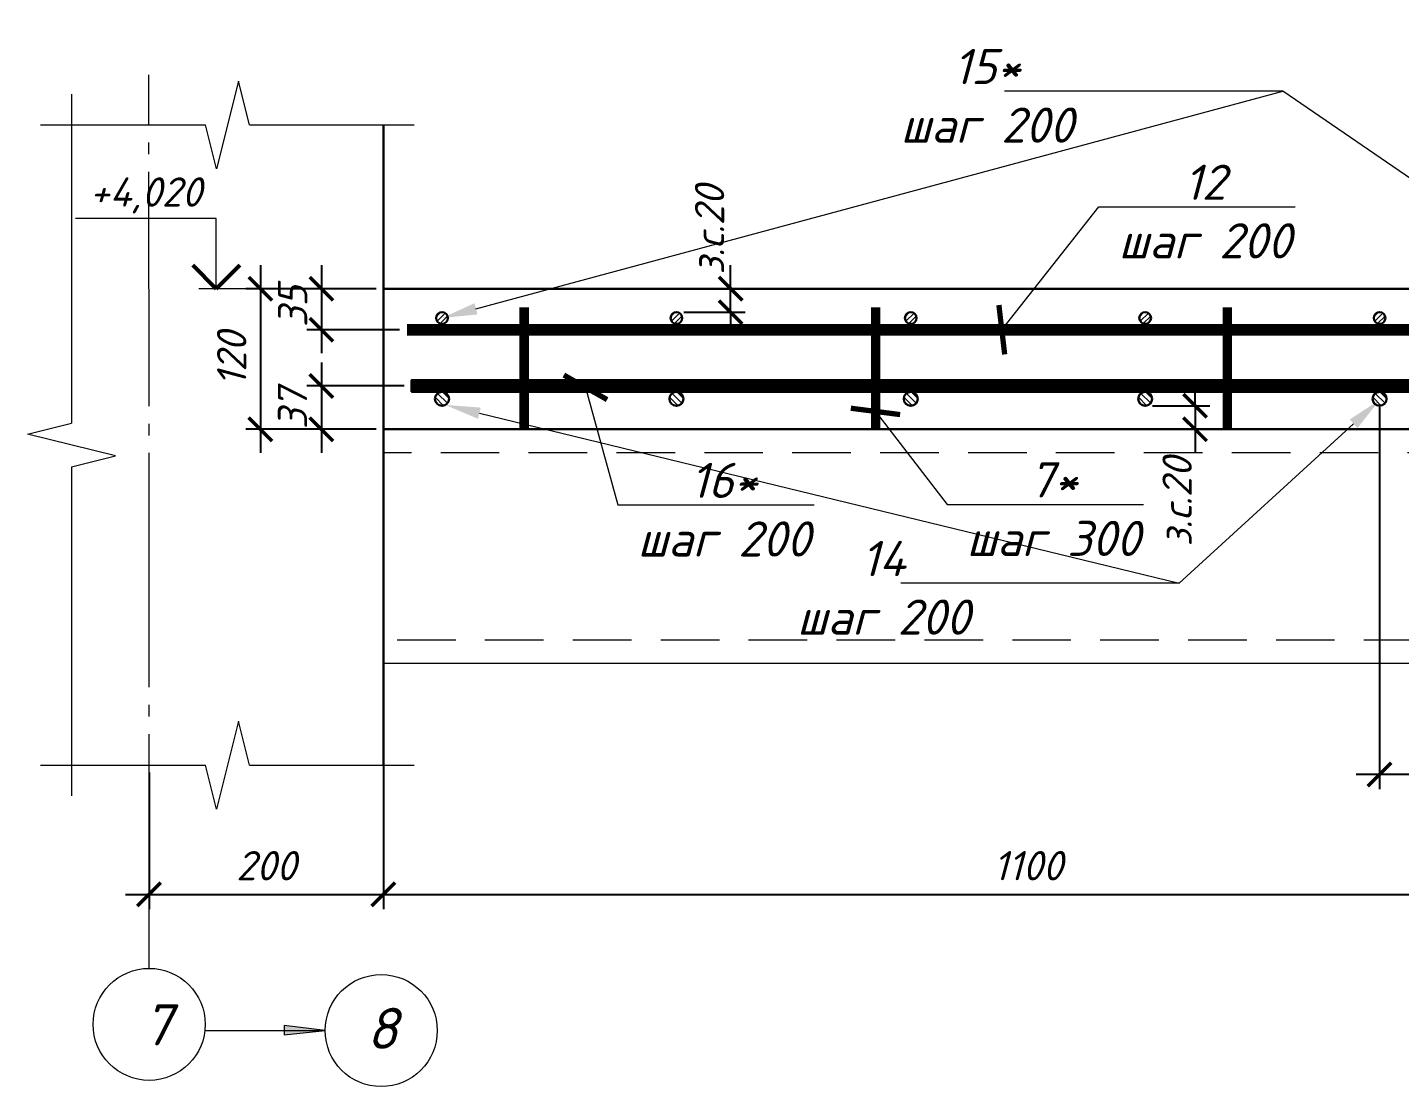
# Model space of a CAD drawing. Header units: millimetres. Extents: x -79646 to 95064, y -231229 to -58107.
# Drawn here: x 24055 to 25225, y -207717 to -206812 of the extents above; entities that cross this region are included whole.
import ezdxf
from ezdxf import colors
from ezdxf.entities.mleader import LeaderData, LeaderLine
from ezdxf.math import Vec2, Vec3

# ---------------------------------------------------------------- set-up
doc = ezdxf.new("R2010")
doc.units = ezdxf.units.MM
doc.header["$PDMODE"] = 3
doc.linetypes.add('GOST2.303 5', pattern=[24, 20, -1.5, 1, -1.5])
doc.linetypes.add('HIDDEN', pattern=[0.375, 0.25, -0.125])
doc.layers.get('0').update_dxf_attribs({"lineweight": 5})
doc.layers.get('Defpoints').update_dxf_attribs({"lineweight": 0})
for name, color, linetype, lineweight in [('!!!Металл', 7, 'Continuous', 15), ('#Dimensions', 7, 'Continuous', 9), ('#Арматура', 152, 'Continuous', 30), ('#Бетон разрез', 22, 'Continuous', 30), ('#Выноски', 7, 'Continuous', 15), ('#Оси', 7, 'Continuous', 9), ('#разм', 7, 'Continuous', 9), ('A-okno', 7, 'Continuous', 0), ('k_ Выноски', 40, 'Continuous', 13)]:
    doc.layers.add(name, color=color, linetype=linetype, lineweight=lineweight)
doc.layers.add('#Арматура вид_1', color=7, linetype='Continuous', lineweight=35, true_color=0x454545)
doc.layers.add('#Арматура вид_2', color=7, linetype='Continuous', lineweight=35, true_color=0x616161)
doc.styles.add('ESKDW', font='eskdw.shx', dxfattribs={"oblique": 15})
doc.styles.add('STEP PR', font='isocpeui.ttf')
doc.dimstyles.new('SPDS', dxfattribs={"dimscale": 50, "dimtxt": 2.5, "dimasz": 2, "dimexe": 1.25, "dimexo": 0.625, "dimtad": 1, "dimdec": 0, "dimrnd": 0.001, "dimtxsty": 'ESKDW', "dimblk": 'ARCHTICK', "dimcen": 2.5, "dimdle": 2, "dimclrd": 256, "dimclre": 256, "dimclrt": 7, "dimadec": 0, "dimazin": 2, "dimtfac": 0.75, "dimtdec": 0, "dimtmove": 1, "dimatfit": 3, "dimfxl": 1, "dimtolj": 1, "dimarcsym": 1})

# ---------------------------------------------------------------- blocks, each defined once
blk = doc.blocks.new('*U891')
at = {"layer": '#Арматура', "lineweight": 0}
h = blk.add_hatch(dxfattribs=at)
h.set_pattern_fill('ANSI31')
h.set_pattern_definition([(44.99999999999996, (-4.930380657631324e-32, 0), (-2.245064030267288, 2.245064030267285), [])])
edge = h.paths.add_edge_path()
edge.add_arc((-4.930380657631324e-32, 4.999999999999993), 5, 0, 360)
h = blk.add_hatch(dxfattribs=at)
h.set_pattern_fill('ANSI31')
h.set_pattern_definition([(44.99999999999996, (200, 0), (-2.245064030267288, 2.245064030267285), [])])
edge = h.paths.add_edge_path()
edge.add_arc((200, 4.999999999999992), 5, 0, 360)
h = blk.add_hatch(dxfattribs=at)
h.set_pattern_fill('ANSI31')
h.set_pattern_definition([(44.99999999999996, (400, 0), (-2.245064030267288, 2.245064030267285), [])])
edge = h.paths.add_edge_path()
edge.add_arc((400, 4.999999999999992), 5, 0, 360)
h = blk.add_hatch(dxfattribs=at)
h.set_pattern_fill('ANSI31')
h.set_pattern_definition([(44.99999999999996, (600, 0), (-2.245064030267288, 2.245064030267285), [])])
edge = h.paths.add_edge_path()
edge.add_arc((600, 4.999999999999992), 5, 0, 360)
h = blk.add_hatch(dxfattribs=at)
h.set_pattern_fill('ANSI31')
h.set_pattern_definition([(44.99999999999996, (800, 0), (-2.245064030267288, 2.245064030267285), [])])
edge = h.paths.add_edge_path()
edge.add_arc((800, 4.999999999999992), 5, 0, 360)
h = blk.add_hatch(dxfattribs=at)
h.set_pattern_fill('ANSI31')
h.set_pattern_definition([(44.99999999999996, (1000, 0), (-2.245064030267288, 2.245064030267285), [])])
edge = h.paths.add_edge_path()
edge.add_arc((1000, 4.999999999999992), 5, 0, 360)
for centre in [(-4.930380657631324e-32, 5), (200, 5), (400, 5), (600, 5), (800, 5), (1000, 5)]:
    blk.add_circle(centre, 5)
blk = doc.blocks.new('*U1367')
at = {"layer": '#Арматура', "lineweight": 0}
h = blk.add_hatch(dxfattribs=at)
h.set_pattern_fill('ANSI31', scale=1.2)
h.set_pattern_definition([(44.99999999999993, (3.599999999999999e-16, 0), (-2.694076836320745, 2.69407683632074), [])])
edge = h.paths.add_edge_path()
edge.add_arc((3.599999999999999e-16, 5.999999999999986), 6, 0, 360)
h = blk.add_hatch(dxfattribs=at)
h.set_pattern_fill('ANSI31', scale=1.2)
h.set_pattern_definition([(44.99999999999992, (200, 0), (-2.694076836320745, 2.694076836320739), [])])
edge = h.paths.add_edge_path()
edge.add_arc((200, 5.999999999999985), 6, 0, 360)
h = blk.add_hatch(dxfattribs=at)
h.set_pattern_fill('ANSI31', scale=1.2)
h.set_pattern_definition([(44.99999999999992, (400, 0), (-2.694076836320745, 2.694076836320739), [])])
edge = h.paths.add_edge_path()
edge.add_arc((400, 5.999999999999985), 6, 0, 360)
h = blk.add_hatch(dxfattribs=at)
h.set_pattern_fill('ANSI31', scale=1.2)
h.set_pattern_definition([(44.99999999999992, (600, 0), (-2.694076836320745, 2.694076836320739), [])])
edge = h.paths.add_edge_path()
edge.add_arc((600, 5.999999999999985), 6, 0, 360)
h = blk.add_hatch(dxfattribs=at)
h.set_pattern_fill('ANSI31', scale=1.2)
h.set_pattern_definition([(44.99999999999992, (800, 0), (-2.694076836320745, 2.694076836320739), [])])
edge = h.paths.add_edge_path()
edge.add_arc((800, 5.999999999999985), 6, 0, 360)
for centre in [(3.599999999999999e-16, 6), (200, 6), (400, 6), (600, 6), (800, 6)]:
    blk.add_circle(centre, 6)
blk = doc.blocks.new('_ArchTick')
at = {"color": 0, "linetype": 'ByBlock', "const_width": 0.15}
blk.add_lwpolyline([(-0.5, -0.5), (0.5, 0.5)], dxfattribs=at)
blk = doc.blocks.new('*D993')
at = {"layer": '#Dimensions', "lineweight": -2, "transparency": 16777216}
for p, q in [((24358.32031776688, -207361.7477580379), (24358.32031776688, -207565.0737852597)), ((24158.32031776688, -207448.4333119479), (24158.32031776688, -207565.0737852597)), ((24138.32031776688, -207552.5737852597), (24378.32031776688, -207552.5737852597))]:
    blk.add_line(p, q, dxfattribs=at)
at = {"layer": 'Defpoints', "color": 0, "lineweight": 0, "transparency": 16777216}
for p in [(24358.32031776688, -207355.4977580379), (24158.32031776688, -207442.1833119479), (24358.32031776688, -207552.5737852597)]:
    blk.add_point(p, dxfattribs=at)
at = {"layer": '#Dimensions', "lineweight": -2, "transparency": 16777216, "xscale": 20, "yscale": 20, "zscale": 20, "rotation": 180}
blk.add_blockref('_ArchTick', (24158.32031776688, -207552.5737852597), dxfattribs=at)
at = {"layer": '#Dimensions', "lineweight": -2, "transparency": 16777216, "xscale": 20, "yscale": 20, "zscale": 20}
blk.add_blockref('_ArchTick', (24358.32031776688, -207552.5737852597), dxfattribs=at)
at = {"layer": '#Dimensions', "transparency": 16777216, "insert": (24258.32031776688, -207528.0737852597), "char_height": 25, "attachment_point": 5, "style": 'STEP PR'}
blk.add_mtext('\\A1;200', dxfattribs=at)
blk = doc.blocks.new('*U888')
at = {"color": 0, "linetype": 'ByBlock', "lineweight": -2}
for p, q in [((9.358824004972202, -1.968786678729866e-13), (9.671324004972202, 1.249999999999804)), ((9.671324004972202, 1.249999999999804), (10.2963240049722, -1.250000000000196)), ((9.358824004972178, -1.023857982146969e-13), (0, -1.971007124779116e-13)), ((10.2963240049722, -1.250000000000196), (10.6088240049722, -1.971007124779116e-13)), ((19.96764800994434, -1.971007124779116e-13), (10.6088240049722, -9.438184735582716e-14))]:
    blk.add_line(p, q, dxfattribs=at)
blk = doc.blocks.new('*U889')
at = {"color": 0, "linetype": 'ByBlock', "lineweight": -2}
for p, q in [((4.687351974370137, -2.003777598317822e-13), (4.999851974370137, 1.249999999999801)), ((4.999851974370137, 1.249999999999801), (5.624851974370137, -1.250000000000199)), ((4.687351974370112, -1.017747487077088e-13), (0, -2.005998044367072e-13)), ((5.624851974370137, -1.250000000000199), (5.937351974370137, -2.005998044367072e-13)), ((10.6247039487402, -2.005998044367072e-13), (5.937351974370137, -9.849198882161088e-14))]:
    blk.add_line(p, q, dxfattribs=at)
blk = doc.blocks.new('*U887')
at = {"color": 0, "linetype": 'ByBlock', "lineweight": -2}
for p, q in [((4.687351974370137, -2.003777598317822e-13), (4.999851974370137, 1.249999999999801)), ((4.999851974370137, 1.249999999999801), (5.624851974370137, -1.250000000000199)), ((4.687351974370112, -1.017747487077088e-13), (0, -2.005998044367072e-13)), ((5.624851974370137, -1.250000000000199), (5.937351974370137, -2.005998044367072e-13)), ((10.6247039487402, -2.005998044367072e-13), (5.937351974370137, -9.849198882161088e-14))]:
    blk.add_line(p, q, dxfattribs=at)
blk = doc.blocks.new('*D981')
at = {"layer": '#Dimensions', "lineweight": -2, "transparency": 16777216}
for p, q in [((25050.92800259759, -207135.4179229368), (25050.92800259759, -207115.4179229368)), ((25014.57031776688, -207135.4179229368), (25063.42800259759, -207135.4179229368)), ((25050.92800259759, -207135.4179229368), (25050.92800259759, -207155.5041235596)), ((25016.18535052922, -207155.5041235596), (25063.42800259759, -207155.5041235596)), ((25050.92800259759, -207155.5041235596), (25050.92800259759, -207175.5041235596))]:
    blk.add_line(p, q, dxfattribs=at)
at = {"layer": 'Defpoints', "color": 0, "lineweight": 0, "transparency": 16777216}
for p in [(25008.32031776688, -207135.4179229368), (25009.93535052922, -207155.5041235596), (25050.92800259759, -207155.5041235596)]:
    blk.add_point(p, dxfattribs=at)
at = {"layer": '#Dimensions', "lineweight": -2, "transparency": 16777216, "xscale": 20, "yscale": 20, "zscale": 20}
for p, rotation in [((25050.92800259759, -207135.4179229368), 270), ((25050.92800259759, -207155.5041235596), 90)]:
    blk.add_blockref('_ArchTick', p, dxfattribs=dict(at, rotation=rotation))
at = {"layer": '#Dimensions', "transparency": 16777216, "insert": (25035.57081225108, -207217.4542641111), "char_height": 25, "attachment_point": 5, "rotation": 90, "style": 'STEP PR'}
blk.add_mtext('\\A1;з.с.20', dxfattribs=at)
blk = doc.blocks.new('*D982')
at = {"layer": '#Dimensions', "lineweight": -2, "transparency": 16777216}
for p, q in [((24654.57625498641, -207035.4977580379), (24654.57625498641, -207015.4977580379)), ((24614.57031776688, -207035.4977580379), (24667.07625498641, -207035.4977580379)), ((24654.57625498641, -207055.4977580379), (24654.57625498641, -207035.4977580379)), ((24614.57031776688, -207055.4977580379), (24667.07625498641, -207055.4977580379)), ((24654.57625498641, -207055.4977580379), (24654.57625498641, -207075.4977580379))]:
    blk.add_line(p, q, dxfattribs=at)
at = {"layer": 'Defpoints', "color": 0, "lineweight": 0, "transparency": 16777216}
for p in [(24608.32031776688, -207035.4977580379), (24654.57625498641, -207035.4977580379), (24608.32031776688, -207055.4977580379)]:
    blk.add_point(p, dxfattribs=at)
at = {"layer": '#Dimensions', "lineweight": -2, "transparency": 16777216, "xscale": 20, "yscale": 20, "zscale": 20}
for p, rotation in [((24654.57625498641, -207035.4977580379), 270), ((24654.57625498641, -207055.4977580379), 90)]:
    blk.add_blockref('_ArchTick', p, dxfattribs=dict(at, rotation=rotation))
at = {"layer": '#Dimensions', "transparency": 16777216, "insert": (24636.59894323647, -206985.3485316507), "char_height": 25, "attachment_point": 5, "rotation": 90, "style": 'STEP PR'}
blk.add_mtext('\\A1;з.с.20', dxfattribs=at)
blk = doc.blocks.new('*D1023')
at = {"layer": '#Dimensions', "lineweight": -2, "transparency": 16777216}
for p, q in [((25458.32031776688, -207041.7477580379), (25458.32031776688, -207565.0737852597)), ((24358.32031776688, -207361.7477580379), (24358.32031776688, -207565.0737852597)), ((24338.32031776688, -207552.5737852597), (25478.32031776688, -207552.5737852597))]:
    blk.add_line(p, q, dxfattribs=at)
at = {"layer": 'Defpoints', "color": 0, "lineweight": 0, "transparency": 16777216}
for p in [(25458.32031776688, -207035.4977580379), (24358.32031776688, -207355.4977580379), (25458.32031776688, -207552.5737852597)]:
    blk.add_point(p, dxfattribs=at)
at = {"layer": '#Dimensions', "lineweight": -2, "transparency": 16777216, "xscale": 20, "yscale": 20, "zscale": 20, "rotation": 180}
blk.add_blockref('_ArchTick', (24358.32031776688, -207552.5737852597), dxfattribs=at)
at = {"layer": '#Dimensions', "lineweight": -2, "transparency": 16777216, "xscale": 20, "yscale": 20, "zscale": 20}
blk.add_blockref('_ArchTick', (25458.32031776688, -207552.5737852597), dxfattribs=at)
at = {"layer": '#Dimensions', "transparency": 16777216, "insert": (24908.32031776688, -207528.0737852597), "char_height": 25, "attachment_point": 5, "style": 'STEP PR'}
blk.add_mtext('\\A1;1100', dxfattribs=at)
blk = doc.blocks.new('*D1008')
at = {"layer": '#Dimensions', "lineweight": -2, "transparency": 16777216}
for p, q in [((24305.4025523552, -207015.4977580379), (24305.4025523552, -207090.4977580379)), ((24352.07031776688, -207035.4977580379), (24292.9025523552, -207035.4977580379)), ((24372.07031776688, -207070.4977580379), (24292.9025523552, -207070.4977580379))]:
    blk.add_line(p, q, dxfattribs=at)
at = {"layer": 'Defpoints', "color": 0, "lineweight": 0, "transparency": 16777216}
for p in [(24358.32031776688, -207035.4977580379), (24305.4025523552, -207070.4977580379), (24378.32031776688, -207070.4977580379)]:
    blk.add_point(p, dxfattribs=at)
at = {"layer": '#Dimensions', "lineweight": -2, "transparency": 16777216, "xscale": 20, "yscale": 20, "zscale": 20}
for p, rotation in [((24305.4025523552, -207035.4977580379), 90), ((24305.4025523552, -207070.4977580379), 270)]:
    blk.add_blockref('_ArchTick', p, dxfattribs=dict(at, rotation=rotation))
at = {"layer": '#Dimensions', "transparency": 16777216, "insert": (24280.9025523552, -207050.4977580379), "char_height": 25, "attachment_point": 5, "rotation": 90, "style": 'STEP PR'}
blk.add_mtext('\\A1;35', dxfattribs=at)
blk = doc.blocks.new('*D1009')
at = {"layer": '#Dimensions', "lineweight": -2, "transparency": 16777216}
for p, q in [((24305.4025523552, -207098.4977580379), (24305.4025523552, -207175.4977580379)), ((24376.07030756861, -207118.4977580379), (24292.9025523552, -207118.4977580379)), ((24352.07031776688, -207155.4977580379), (24292.9025523552, -207155.4977580379))]:
    blk.add_line(p, q, dxfattribs=at)
at = {"layer": 'Defpoints', "color": 0, "lineweight": 0, "transparency": 16777216}
for p in [(24382.32030756861, -207118.4977580379), (24305.4025523552, -207155.4977580379), (24358.32031776688, -207155.4977580379)]:
    blk.add_point(p, dxfattribs=at)
at = {"layer": '#Dimensions', "lineweight": -2, "transparency": 16777216, "xscale": 20, "yscale": 20, "zscale": 20}
for p, rotation in [((24305.4025523552, -207118.4977580379), 90), ((24305.4025523552, -207155.4977580379), 270)]:
    blk.add_blockref('_ArchTick', p, dxfattribs=dict(at, rotation=rotation))
at = {"layer": '#Dimensions', "transparency": 16777216, "insert": (24280.74156750672, -207137.9977580379), "char_height": 25, "attachment_point": 5, "rotation": 90, "style": 'STEP PR'}
blk.add_mtext('\\A1;37', dxfattribs=at)
blk = doc.blocks.new('*U974')
at = {"layer": '#разм', "ltscale": 100, "elevation": 2.91692255e-08}
for points in [[(4577172.932296388, -920400.1310894438), (4575971.000478207, -920400.1310894438)], [(4577172.932296388, -921000.1310894651), (4577172.932296388, -920400.1310894438)], [(4578075.747990709, -921000.131089444), (4577022.932296388, -921000.131089444)]]:
    blk.add_lwpolyline(points, dxfattribs=at)
at = {"layer": 'A-okno', "color": 0, "lineweight": 50, "ltscale": 100, "elevation": 2.91692255e-08}
for points in [[(4577172.932296388, -921000.1310894651), (4576972.932363731, -920800.1311568221)], [(4577172.932296367, -921000.1310894651), (4577372.932229029, -920800.1311568035)]]:
    blk.add_lwpolyline(points, dxfattribs=at)
at = {"layer": '#разм', "style": 'STEP PR'}
for tag, p in [('ОТМЕТКА', (4576247.551211111, -920299.2278285736)), ('ПРИМЕЧАНИЕ', (4577032.239301463, -920710.7035307634))]:
    blk.add_attdef(tag, p, '', height=250, dxfattribs=at)
blk = doc.blocks.new('*D1057')
at = {"layer": '#Dimensions', "lineweight": -2, "transparency": 16777216}
for p, q in [((25208.32031776688, -207136.7477580379), (25208.32031776688, -207462.7797935498)), ((25348.66886292656, -207136.7477580379), (25348.66886292656, -207462.7797935498)), ((25368.66886292656, -207450.2797935498), (25188.32031776688, -207450.2797935498))]:
    blk.add_line(p, q, dxfattribs=at)
at = {"layer": 'Defpoints', "color": 0, "lineweight": 0, "transparency": 16777216}
for p in [(25208.32031776688, -207130.4977580379), (25348.66886292656, -207130.4977580379), (25208.32031776688, -207450.2797935498)]:
    blk.add_point(p, dxfattribs=at)
at = {"layer": '#Dimensions', "lineweight": -2, "transparency": 16777216, "xscale": 20, "yscale": 20, "zscale": 20, "rotation": 180}
blk.add_blockref('_ArchTick', (25208.32031776688, -207450.2797935498), dxfattribs=at)
at = {"layer": '#Dimensions', "lineweight": -2, "transparency": 16777216, "xscale": 20, "yscale": 20, "zscale": 20}
blk.add_blockref('_ArchTick', (25348.66886292656, -207450.2797935498), dxfattribs=at)
at = {"layer": '#Dimensions', "transparency": 16777216, "insert": (25278.49459034672, -207425.7797935498), "char_height": 25, "attachment_point": 5, "style": 'STEP PR'}
blk.add_mtext('\\A1;140*', dxfattribs=at)
blk = doc.blocks.new('*D1377')
at = {"layer": '#Dimensions', "lineweight": -2, "transparency": 16777216}
for p, q in [((24253.33961560956, -207015.4977580379), (24253.33961560956, -207175.4977580379)), ((24352.07031776688, -207035.4977580379), (24240.83961560956, -207035.4977580379)), ((24352.07031776688, -207155.4977580379), (24240.83961560956, -207155.4977580379))]:
    blk.add_line(p, q, dxfattribs=at)
at = {"layer": 'Defpoints', "color": 0, "lineweight": 0, "transparency": 16777216}
for p in [(24358.32031776688, -207035.4977580379), (24253.33961560956, -207155.4977580379), (24358.32031776688, -207155.4977580379)]:
    blk.add_point(p, dxfattribs=at)
at = {"layer": '#Dimensions', "lineweight": -2, "transparency": 16777216, "xscale": 20, "yscale": 20, "zscale": 20}
for p, rotation in [((24253.33961560956, -207035.4977580379), 90), ((24253.33961560956, -207155.4977580379), 270)]:
    blk.add_blockref('_ArchTick', p, dxfattribs=dict(at, rotation=rotation))
at = {"layer": '#Dimensions', "transparency": 16777216, "insert": (24228.83961560959, -207095.4977580379), "char_height": 25, "attachment_point": 5, "rotation": 90, "style": 'STEP PR'}
blk.add_mtext('\\A1;120', dxfattribs=at)

msp = doc.modelspace()

# ---------------------------------------------------------------- hatches: boundary and pattern name
at = {"layer": 'k_ Выноски', "lineweight": 0, "ltscale": 10}
h = msp.add_hatch(color=7, dxfattribs=at)
h.dxf.hatch_style = 1
h.paths.add_polyline_path([(24273.58184304246, -207664.6580684024), (24308.49921558192, -207668.9062783055), (24273.58184304246, -207668.8925045339)])
h.paths.add_polyline_path([(24273.58184304246, -207668.8925045339), (24308.49921558192, -207668.9062783055), (24273.58184304246, -207672.5355269421)])

# ---------------------------------------------------------------- linework, layer by layer
at = {"layer": '!!!Металл'}
for points in [[(25972.76537843724, -206845.3572670277), (25352.48439641688, -207155.4977580379), (24358.32031776688, -207155.4977580379)], [(25972.76537843723, -207068.9640647777), (25399.69799191683, -207355.4977580379), (24358.32031776688, -207355.4977580379)], [(24358.32031776688, -207155.4977580379), (24358.32031776688, -207355.4977580379)]]:
    msp.add_lwpolyline(points, dxfattribs=at)
at = {"layer": '!!!Металл', "linetype": 'HIDDEN', "ltscale": 200}
for points in [[(25972.76537843724, -206867.7179468028), (25357.20575596687, -207175.4977580379), (24358.32031776688, -207175.4977580379)], [(25972.76537843723, -207046.6033850027), (25394.97663236682, -207335.4977580379), (24358.32031776688, -207335.4977580379)]]:
    msp.add_lwpolyline(points, dxfattribs=at)
at = {"layer": '#Арматура'}
msp.add_lwpolyline([(25975.00144641474, -206821.878553264), (25376.83052150056, -207120.9640106219, -0.1164338214657726), (25366.09739520857, -207123.4977580379), (24382.32030756861, -207123.4977580379), (24382.32030756861, -207113.4977580379), (25366.09739520857, -207113.4977580379, 0.1164338214657561), (25372.35838554557, -207112.0197387119), (25970.52931045974, -206812.934281354)], format="xyb", dxfattribs=at)
at = {"layer": '#Арматура', "const_width": 8}
for points in [[(24478.4397212062, -207155.4977580379), (24478.4397212062, -207051.4977580379)], [(24778.4397212062, -207155.4977580379), (24778.4397212062, -207051.4977580379)], [(25078.4397212062, -207155.4977580379), (25078.4397212062, -207051.4977580379)]]:
    msp.add_lwpolyline(points, dxfattribs=at)
at = {"layer": '#Арматура вид_1', "const_width": 10}
msp.add_lwpolyline([(24378.32031776688, -207070.4977580379), (25488.55228015318, -207070.4977580379)], dxfattribs=at)
at = {"layer": '#Арматура вид_2'}
msp.add_lwpolyline([(24382.32030756861, -207118.4977580379, 10, 10, 0), (25366.09739520857, -207118.4977580379, 10, 10, 0.1164338214657908), (25374.59445352306, -207116.4918746669, 10, 10, 0), (25972.76537843724, -206817.406417309, 10, 10, 0)], format="xyseb", dxfattribs=at)
at = {"layer": '#Бетон разрез'}
for points in [[(25972.76537843724, -206845.3572670277), (25352.48439641688, -207155.4977580379), (24358.32031776688, -207155.4977580379), (24358.32031776688, -207035.4977580379), (25458.32031776688, -207035.4977580379)], [(24358.32031776688, -206895.6538716495), (24358.32031776688, -207442.1833119479)]]:
    msp.add_lwpolyline(points, dxfattribs=at)
at = {"layer": '#Оси', "linetype": 'GOST2.303 5', "ltscale": 10}
msp.add_lwpolyline([(24158.37297046499, -207615.7345055875), (24158.26766506879, -206852.8092680272)], dxfattribs=at)
at = {"layer": 'k_ Выноски', "color": 7, "lineweight": 0, "ltscale": 200}
msp.add_lwpolyline([(24205.96019957354, -207668.8251684361), (24308.65253569011, -207668.8787683986), (24273.73516315065, -207664.6305584956), (24273.73516315065, -207668.864994627), (24273.73516315065, -207672.5080170352), (24308.65253569011, -207668.8787683986)], dxfattribs=at)
at = {"layer": 'k_ Выноски', "color": 7, "lineweight": 0, "ltscale": 10}
for centre in [(24158.43993381062, -207663.546958695), (24356.46502585389, -207668.8480994042)]:
    msp.add_circle(centre, 47.8125, dxfattribs=at)

# ---------------------------------------------------------------- block references
at = {"layer": '#Dimensions'}
ref = msp.add_blockref('*U974', (-433501.5943987453, -114935.4846490935, -2.91692255e-09), dxfattribs=dict(at, xscale=0.1, yscale=0.1, zscale=0.1))
ref.add_attrib('ОТМЕТКА', '+4,020', (24107.61147994174, -206965.4074319509, -2.91692255e-09), dxfattribs={"layer": '#разм', "height": 25, "style": 'STEP PR'})
at = {"layer": '#Арматура', "rotation": 180}
msp.add_blockref('*U891', (25408.32031776688, -207055.4977580379), dxfattribs=at)
at = {"layer": '#Арматура', "xscale": -1}
msp.add_blockref('*U1367', (25208.32031776688, -207135.4977580379), dxfattribs=at)
at = {"xscale": 30, "yscale": -30, "zscale": -30}
for name, p, rotation in [('*U889', (24384.57031776688, -206895.6538716495), 180), ('*U888', (24092.07919930469, -207468.4333119479), 90.00000000000001), ('*U887', (24384.57031776688, -207442.1833119479), 180)]:
    msp.add_blockref(name, p, dxfattribs=dict(at, rotation=rotation))

# ---------------------------------------------------------------- texts
at = {"layer": 'k_ Выноски', "color": 7, "lineweight": 0, "ltscale": 10, "char_height": 35, "width": 64.22355236047588, "style": 'STEP PR'}
for s, insert, attachment_point in [('7', (24177.57764375827, -207646.3949912204), 3), ('8', (24343.99613167701, -207649.4669303845), 1)]:
    msp.add_mtext(s, dxfattribs=dict(at, insert=insert, attachment_point=attachment_point))

# ---------------------------------------------------------------- dimensions: what is measured, and where the dimension line sits
at = {"layer": '#Dimensions'}
for base, p1, p2, picture, middle in [((24654.57625498641, -207035.4977580379), (24608.32031776688, -207055.4977580379), (24608.32031776688, -207035.4977580379), '*D982', (24661.09894323647, -206985.3485316507)), ((25050.92800259759, -207155.5041235596), (25008.32031776688, -207135.4179229368), (25009.93535052922, -207155.5041235596), '*D981', (25060.07081225108, -207217.4542641111))]:
    dim = msp.add_linear_dim(base=base, p1=p1, p2=p2, angle=90, text='з.с.<>', dimstyle='SPDS', override={"dimscale": 10, "dimgap": 1.199999999999999, "dimrnd": 5, "dimtxsty": 'STEP PR', "dimblk1": 'ArchTick', "dimblk2": 'ArchTick', "dimsah": 1, "dimclrt": 256}, dxfattribs=at)
    dim.commit()
    dim.dimension.update_dxf_attribs({"geometry": picture, "text_midpoint": middle, "dimtype": 160})
for base, p1, p2, angle, override, picture, middle in [((24253.33961560956, -207155.4977580379), (24358.32031776688, -207035.4977580379), (24358.32031776688, -207155.4977580379), 90, {"dimscale": 10, "dimgap": 1.199999999999999, "dimrnd": 1, "dimtxsty": 'STEP PR', "dimblk1": 'ArchTick', "dimblk2": 'ArchTick', "dimsah": 1, "dimclrt": 256}, '*D1377', (24228.83961560959, -207095.4977580379)), ((24358.32031776688, -207552.5737852597), (24158.32031776688, -207442.1833119479), (24358.32031776688, -207355.4977580379), 180, {"dimscale": 10, "dimgap": 1.199999999999999, "dimrnd": 5, "dimtxsty": 'STEP PR', "dimblk1": 'ArchTick', "dimblk2": 'ArchTick', "dimsah": 1, "dimclrt": 256}, '*D993', (24258.32031776688, -207528.0737852597))]:
    dim = msp.add_linear_dim(base=base, p1=p1, p2=p2, angle=angle, dimstyle='SPDS', override=override, dxfattribs=at)
    dim.commit()
    dim.dimension.update_dxf_attribs({"geometry": picture, "text_midpoint": middle})
for base, p1, p2, picture, middle in [((24305.4025523552, -207070.4977580379), (24358.32031776688, -207035.4977580379), (24378.32031776688, -207070.4977580379), '*D1008', (24305.4025523552, -207050.4977580379)), ((24305.4025523552, -207155.4977580379), (24382.32030756861, -207118.4977580379), (24358.32031776688, -207155.4977580379), '*D1009', (24305.4025523552, -207137.9977580379))]:
    dim = msp.add_linear_dim(base=base, p1=p1, p2=p2, angle=90, dimstyle='SPDS', override={"dimscale": 10, "dimgap": 1.199999999999999, "dimrnd": 1, "dimtxsty": 'STEP PR', "dimblk1": 'ArchTick', "dimblk2": 'ArchTick', "dimsah": 1, "dimclrt": 256}, dxfattribs=at)
    dim.commit()
    dim.dimension.update_dxf_attribs({"geometry": picture, "text_midpoint": middle, "dimtype": 160})
dim = msp.add_linear_dim(base=(25458.32031776688, -207552.5737852597), p1=(24358.32031776688, -207355.4977580379), p2=(25458.32031776688, -207035.4977580379), dimstyle='SPDS', override={"dimscale": 10, "dimgap": 1.199999999999999, "dimrnd": 5, "dimtxsty": 'STEP PR', "dimblk1": 'ArchTick', "dimblk2": 'ArchTick', "dimsah": 1, "dimclrt": 256}, dxfattribs=at)
dim.commit()
dim.dimension.update_dxf_attribs({"geometry": '*D1023', "text_midpoint": (24908.32031776688, -207528.0737852597)})
dim = msp.add_linear_dim(base=(25208.32031776688, -207450.2797935498), p1=(25348.66886292656, -207130.4977580379), p2=(25208.32031776688, -207130.4977580379), text='<>*', dimstyle='SPDS', override={"dimscale": 10, "dimgap": 1.199999999999999, "dimrnd": 5, "dimtxsty": 'STEP PR', "dimblk1": 'ArchTick', "dimblk2": 'ArchTick', "dimsah": 1, "dimclrt": 256}, dxfattribs=at)
dim.commit()
dim.dimension.update_dxf_attribs({"geometry": '*D1057', "text_midpoint": (25278.49459034672, -207425.7797935498)})

# ---------------------------------------------------------------- leaders
at = {"layer": '#Выноски'}
ml = msp.add_multileader_mtext('Standard', dxfattribs=at)
ml.set_content('\\A1;             15*^I^I\\Pшаг 200                ', color=256, style='STEP PR')
ml.set_leader_properties(color=256, linetype='ByLayer', lineweight=-1)
ml.build(insert=Vec2(0, 0))
ml.multileader.update_dxf_attribs({"text_left_attachment_type": 6, "text_right_attachment_type": 6, "dogleg_length": 0, "arrow_head_size": 29.99999999999999, "scale": 0.1})
ctx = ml.context
ctx.base_point, ctx.scale, ctx.char_height, ctx.arrow_head_size, ctx.landing_gap_size, ctx.plane_origin, ctx.plane_x_axis, ctx.plane_y_axis = Vec3(24620.78782088158, -206866.7638505481), 0.1, 29.99999999999999, 29.99999999999999, 12.49999999999999, Vec3(23265.00900393306, -208426.56801229), Vec3(1, 6.915e-13), Vec3(-6.915e-13, 1)
ctx.left_attachment, ctx.right_attachment, ctx.text_align_type = 6, 6, 1
notes = []
notes.append((ctx, [(1, (1, 1, 0), (25125.78782088158, -206866.7638505478), (-1, -6.915e-13), 0, [(2, [(24408.32031776688, -207060.4977580379)], 0, []), (1, [(25408.32031776688, -207060.4977580379)], 0, [])])]))
ctx.mtext.insert, ctx.mtext.text_direction, ctx.mtext.rotation, ctx.mtext.width, ctx.mtext.defined_height, ctx.mtext.alignment, ctx.mtext.flow_direction = Vec3(24873.28782088156, -206830.763850548), Vec3(1, 6.915e-13), 6.915e-13, 2229.068324904863, 90.52393248150987, 2, 5
ml = msp.add_multileader_mtext('Standard', dxfattribs=at)
ml.set_content('\\A1;12\\Pшаг 200', color=256, style='STEP PR')
ml.set_leader_properties(color=256, linetype='ByLayer', lineweight=-1)
ml.set_arrow_properties(name='ARCHTICK')
ml.build(insert=Vec2(0, 0))
ml.multileader.update_dxf_attribs({"text_left_attachment_type": 6, "text_right_attachment_type": 6, "dogleg_length": 0, "arrow_head_size": 29.99999999999999, "scale": 0.1})
ctx = ml.context
ctx.base_point, ctx.scale, ctx.char_height, ctx.arrow_head_size, ctx.landing_gap_size, ctx.plane_origin, ctx.plane_x_axis, ctx.plane_y_axis = Vec3(24968.84329777423, -206965.5826548382), 0.1, 29.99999999999999, 29.99999999999999, 12.49999999999999, Vec3(24385.32820678483, -207554.5308062426), Vec3(1, 6.915e-13), Vec3(-6.915e-13, 1)
ctx.left_attachment, ctx.right_attachment, ctx.text_align_type = 6, 6, 1
notes.append((ctx, [(0, (1, 1, 0), (24968.84329777423, -206965.5826548382), (1, 6.915e-13), 0, [(1, [(24885.96665383748, -207070.4977580379)], 0, [])])]))
ctx.mtext.insert, ctx.mtext.text_direction, ctx.mtext.rotation, ctx.mtext.alignment, ctx.mtext.flow_direction = Vec3(25059.30920686512, -206929.5826548381), Vec3(1, 6.915e-13), 6.915e-13, 2, 5
ml = msp.add_multileader_mtext('Standard', dxfattribs=at)
ml.set_content('\\A1;16*\\Pшаг 200', color=256, style='STEP PR')
ml.set_leader_properties(color=256, linetype='ByLayer', lineweight=-1)
ml.set_arrow_properties(name='ARCHTICK')
ml.build(insert=Vec2(0, 0))
ml.multileader.update_dxf_attribs({"text_left_attachment_type": 6, "text_right_attachment_type": 6, "dogleg_length": 0, "arrow_head_size": 29.99999999999999, "scale": 0.1})
ctx = ml.context
ctx.base_point, ctx.scale, ctx.char_height, ctx.arrow_head_size, ctx.landing_gap_size, ctx.plane_origin, ctx.plane_x_axis, ctx.plane_y_axis = Vec3(24558.42172861952, -207220.115787165), 0.1, 29.99999999999999, 29.99999999999999, 12.49999999999999, Vec3(23974.90663763011, -207809.0639385695), Vec3(1, 6.915e-13), Vec3(-6.915e-13, 1)
ctx.left_attachment, ctx.right_attachment, ctx.text_align_type = 6, 6, 1
notes.append((ctx, [(0, (1, 1, 0), (24558.42172861952, -207220.115787165), (1, 6.915e-13), 0, [(1, [(24530.74957871886, -207119.6916807053)], 0, [])])]))
ctx.mtext.insert, ctx.mtext.text_direction, ctx.mtext.rotation, ctx.mtext.alignment, ctx.mtext.flow_direction = Vec3(24648.8876377104, -207184.115787165), Vec3(1, 6.915e-13), 6.915e-13, 2, 5
ml = msp.add_multileader_mtext('Standard', dxfattribs=at)
ml.set_content('\\A1;             14^I^I\\Pшаг 200                ', color=256, style='STEP PR')
ml.set_leader_properties(color=256, linetype='ByLayer', lineweight=-1)
ml.build(insert=Vec2(0, 0))
ml.multileader.update_dxf_attribs({"text_left_attachment_type": 6, "text_right_attachment_type": 6, "dogleg_length": 0, "arrow_head_size": 29.99999999999999, "scale": 0.1})
ctx = ml.context
ctx.base_point, ctx.scale, ctx.char_height, ctx.arrow_head_size, ctx.landing_gap_size, ctx.plane_origin, ctx.plane_x_axis, ctx.plane_y_axis = Vec3(24532.44159612467, -207286.817821613), 0.1, 29.99999999999999, 29.99999999999999, 12.49999999999999, Vec3(23265.00900393306, -208838.3964805649), Vec3(1, 6.915e-13), Vec3(-6.915e-13, 1)
ctx.left_attachment, ctx.right_attachment, ctx.text_align_type = 6, 6, 1
notes.append((ctx, [(1, (1, 1, 0), (25037.44159612467, -207286.8178216127), (-1, -6.915e-13), 0, [(2, [(24411.04436198361, -207134.6905593814)], 0, []), (1, [(25208.32031776688, -207130.4977580379)], 0, [])])]))
ctx.mtext.insert, ctx.mtext.text_direction, ctx.mtext.rotation, ctx.mtext.width, ctx.mtext.defined_height, ctx.mtext.alignment, ctx.mtext.flow_direction = Vec3(24784.94159612465, -207250.8178216128), Vec3(1, 6.915e-13), 6.915e-13, 2229.068324904863, 90.52393248150987, 2, 5
ml = msp.add_multileader_mtext('Standard', dxfattribs=at)
ml.set_content('\\A1;7*\\Pшаг 300', color=256, style='STEP PR')
ml.set_leader_properties(color=256, linetype='ByLayer', lineweight=-1)
ml.set_arrow_properties(name='ARCHTICK')
ml.build(insert=Vec2(0, 0))
ml.multileader.update_dxf_attribs({"text_left_attachment_type": 6, "text_right_attachment_type": 6, "dogleg_length": 0, "arrow_head_size": 29.99999999999999, "scale": 0.1})
ctx = ml.context
ctx.base_point, ctx.scale, ctx.char_height, ctx.arrow_head_size, ctx.landing_gap_size, ctx.plane_origin, ctx.plane_x_axis, ctx.plane_y_axis = Vec3(24839.4695951443, -207219.6530315329), 0.1, 29.99999999999999, 29.99999999999999, 12.49999999999999, Vec3(24333.30754363634, -207908.8081764696), Vec3(1, 6.915e-13), Vec3(-6.915e-13, 1)
ctx.left_attachment, ctx.right_attachment, ctx.text_align_type = 6, 6, 1
notes.append((ctx, [(0, (1, 1, 0), (24839.4695951443, -207219.6530315329), (1, 6.915e-13), 0, [(1, [(24778.19219667081, -207140.2342088853)], 0, [])])]))
ctx.mtext.insert, ctx.mtext.text_direction, ctx.mtext.rotation, ctx.mtext.alignment, ctx.mtext.flow_direction = Vec3(24929.93550423519, -207183.6530315328), Vec3(1, 6.915e-13), 6.915e-13, 2, 5
for ctx, leaders in notes:
    for number, flags, end, landing, length, lines in leaders:
        leader = LeaderData()
        leader.index, (leader.has_last_leader_line, leader.has_dogleg_vector, leader.attachment_direction) = number, flags
        leader.last_leader_point, leader.dogleg_vector, leader.dogleg_length = Vec3(end), Vec3(landing), length
        for number, points, colour, breaks in lines:
            line = LeaderLine()
            line.index, line.vertices, line.color, line.breaks = number, Vec3.list(points), colors.encode_raw_color(colour), breaks
            leader.lines.append(line)
        ctx.leaders.append(leader)

doc.saveas('drawing.dxf')
